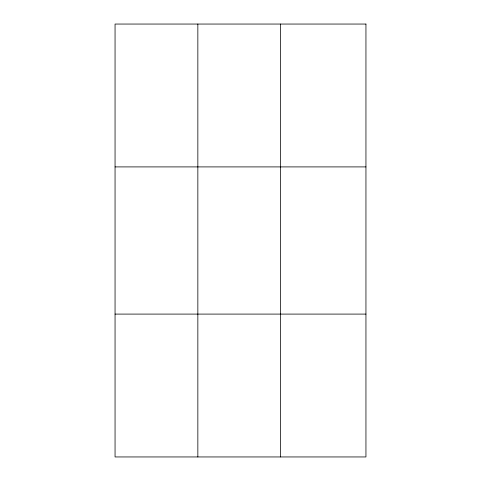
<?xml version="1.0" encoding="UTF-8"?>
<svg xmlns="http://www.w3.org/2000/svg" width="481" height="481" viewBox="0 0 481 481"><rect width="100%" height="100%" fill="white"/><g stroke="black" fill="none" stroke-linecap="round" stroke-linejoin="round"><path stroke-width="0.72" d="M197.847 24.05L197.847 456.95M280.639 24.05L280.639 456.95M115.055 166.907L365.945 166.907M115.055 314.093L365.945 314.093M365.945 24.05L365.945 456.95L115.055 456.95L115.055 24.05L365.945 24.05"/></g></svg>
